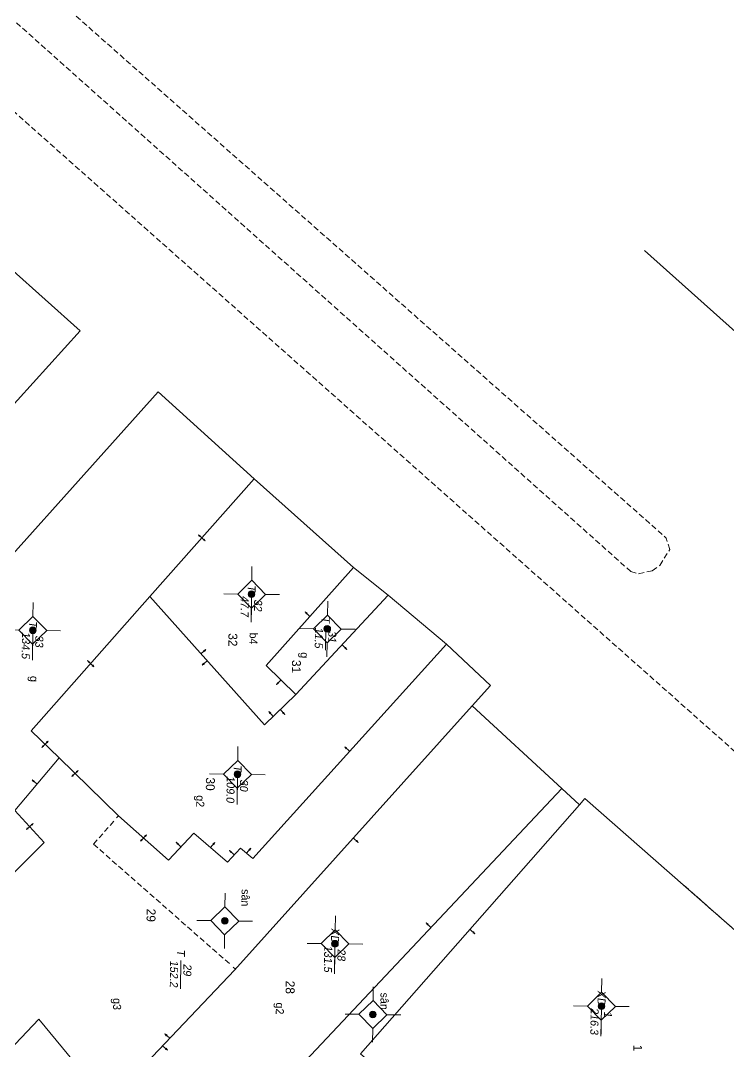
# Model space of a CAD drawing. Extents: x 601689 to 602595, y 1189742 to 1190763.
# Drawn here: x 602317.06 to 602348.84, y 1190421.44 to 1190467.73 of the extents above; entities that cross this region are included whole.
import ezdxf
from ezdxf.enums import TextEntityAlignment as Align

# ---------------------------------------------------------------- set-up
doc = ezdxf.new("R2010")
doc.units = 0
doc.header["$MEASUREMENT"] = 0
doc.linetypes.add('HIDDEN', pattern=[0.375, 0.25, -0.125])
for name, color, linetype in [('10', 250, 'Continuous'), ('11', 7, 'Continuous'), ('13', 7, 'Continuous'), ('14', 7, 'Continuous'), ('15', 7, 'Continuous'), ('16', 7, 'Continuous'), ('22', 7, 'Continuous'), ('46', 7, 'Continuous'), ('53', 7, 'Continuous')]:
    doc.layers.add(name, color=color, linetype=linetype)
doc.styles.add('TXT', font='vnshx.shx')

# ---------------------------------------------------------------- blocks, each defined once
blk = doc.blocks.new('NH3R')
at = {"layer": '16', "color": 7, "linetype": 'Continuous', "lineweight": 0}
for p, q in [((0, 0), (0.297, -0.005)), ((0.297, -0.005), (0.186, 0.031)), ((0.297, -0.005), (0.189, -0.033))]:
    blk.add_line(p, q, dxfattribs=at)
blk = doc.blocks.new('NH3')
at = {"layer": '16', "color": 7, "linetype": 'Continuous', "lineweight": 0}
for p, q in [((-0.199, -0.002), (-0.113, 0.021)), ((0.197, -0.012), (0.107, 0.015)), ((-0.199, -0.002), (0.197, -0.012)), ((-0.199, -0.002), (-0.116, -0.035)), ((0.197, -0.012), (0.104, -0.027))]:
    blk.add_line(p, q, dxfattribs=at)
blk = doc.blocks.new('*M112112112112')
at = {"layer": '13', "color": 3, "linetype": 'Continuous', "lineweight": 0}
blk.add_line((602413.716, 1190005.846), (602414.991, 1190005.846), dxfattribs=at)
at = {"layer": '13', "color": 3, "linetype": 'Continuous', "lineweight": 0, "style": 'TXT', "oblique": 7.6055}
for s, p in [('1', (602413.866, 1190006.146)), ('216.3', (602413.716, 1190005.546))]:
    blk.add_text(s, height=0.36, dxfattribs=at).set_placement(p, align=Align.MIDDLE_LEFT)
blk.add_text('XD', height=0.36, dxfattribs=at).set_placement((602413.597, 1190005.846), align=Align.MIDDLE_RIGHT)
blk = doc.blocks.new('*M117117117117')
at = {"layer": '13', "color": 3, "linetype": 'Continuous', "lineweight": 0}
blk.add_line((602411.083, 1189993.843), (602412.358, 1189993.843), dxfattribs=at)
at = {"layer": '13', "color": 3, "linetype": 'Continuous', "lineweight": 0, "style": 'TXT', "oblique": 7.6055}
for s, p in [('28', (602411.233, 1189994.143)), ('131.5', (602411.083, 1189993.543))]:
    blk.add_text(s, height=0.36, dxfattribs=at).set_placement(p, align=Align.MIDDLE_LEFT)
blk.add_text('XD', height=0.36, dxfattribs=at).set_placement((602410.964, 1189993.843), align=Align.MIDDLE_RIGHT)
blk = doc.blocks.new('*M118118118118')
at = {"layer": '13', "color": 3, "linetype": 'Continuous', "lineweight": 0}
blk.add_line((602396.949, 1189993.291), (602397.969, 1189993.291), dxfattribs=at)
at = {"layer": '13', "color": 3, "linetype": 'Continuous', "lineweight": 0, "style": 'TXT', "oblique": 7.6055}
blk.add_text('T', height=0.36, dxfattribs=at).set_placement((602396.752, 1189993.291), align=Align.MIDDLE_RIGHT)
for s, p in [('31', (602397.099, 1189993.591)), ('11.5', (602396.949, 1189992.991))]:
    blk.add_text(s, height=0.36, dxfattribs=at).set_placement(p, align=Align.MIDDLE_LEFT)
blk = doc.blocks.new('*M119119119119')
at = {"layer": '13', "color": 3, "linetype": 'Continuous', "lineweight": 0}
blk.add_line((602395.441, 1189989.87), (602396.461, 1189989.87), dxfattribs=at)
at = {"layer": '13', "color": 3, "linetype": 'Continuous', "lineweight": 0, "style": 'TXT', "oblique": 7.6055}
for s, p in [('32', (602395.591, 1189990.17)), ('47.7', (602395.441, 1189989.57))]:
    blk.add_text(s, height=0.36, dxfattribs=at).set_placement(p, align=Align.MIDDLE_LEFT)
blk.add_text('T', height=0.36, dxfattribs=at).set_placement((602395.244, 1189989.87), align=Align.MIDDLE_RIGHT)
blk = doc.blocks.new('*M121121121121')
at = {"layer": '13', "color": 3, "linetype": 'Continuous', "lineweight": 0}
blk.add_line((602403.536, 1189989.354), (602404.811, 1189989.354), dxfattribs=at)
at = {"layer": '13', "color": 3, "linetype": 'Continuous', "lineweight": 0, "style": 'TXT', "oblique": 7.6055}
for s, p in [('30', (602403.686, 1189989.654)), ('109.0', (602403.536, 1189989.054))]:
    blk.add_text(s, height=0.36, dxfattribs=at).set_placement(p, align=Align.MIDDLE_LEFT)
blk.add_text('T', height=0.36, dxfattribs=at).set_placement((602403.339, 1189989.354), align=Align.MIDDLE_RIGHT)
blk = doc.blocks.new('*M122122122122')
at = {"layer": '13', "color": 3, "linetype": 'Continuous', "lineweight": 0}
blk.add_line((602410.126, 1189988.878), (602411.401, 1189988.878), dxfattribs=at)
at = {"layer": '13', "color": 3, "linetype": 'Continuous', "lineweight": 0, "style": 'TXT', "oblique": 7.6055}
for s, p in [('29', (602410.276, 1189989.178)), ('152.2', (602410.126, 1189988.578))]:
    blk.add_text(s, height=0.36, dxfattribs=at).set_placement(p, align=Align.MIDDLE_LEFT)
blk.add_text('T', height=0.36, dxfattribs=at).set_placement((602409.929, 1189988.878), align=Align.MIDDLE_RIGHT)
blk = doc.blocks.new('*M130130130130')
at = {"layer": '13', "color": 3, "linetype": 'Continuous', "lineweight": 0}
blk.add_line((602397.202, 1189980.07), (602398.477, 1189980.07), dxfattribs=at)
at = {"layer": '13', "color": 3, "linetype": 'Continuous', "lineweight": 0, "style": 'TXT', "oblique": 7.6055}
for s, p in [('33', (602397.352, 1189980.37)), ('134.5', (602397.202, 1189979.77))]:
    blk.add_text(s, height=0.36, dxfattribs=at).set_placement(p, align=Align.MIDDLE_LEFT)
blk.add_text('T', height=0.36, dxfattribs=at).set_placement((602397.005, 1189980.07), align=Align.MIDDLE_RIGHT)
blk = doc.blocks.new('CENTRD')
at = {"layer": '11', "linetype": 'Continuous', "lineweight": 0}
h = blk.add_hatch(color=2, dxfattribs=at)
edge = h.paths.add_edge_path()
edge.add_arc((0, 0), 0.15, 0, 360)
at = {"layer": '11', "color": 2, "linetype": 'Continuous', "lineweight": 0}
for p, q in [((0, 1.25), (0, 0.625)), ((0, 0.625), (-0.625, 0)), ((0.625, 0), (0, 0.625)), ((-0.625, 0), (-1.25, 0)), ((-0.625, 0), (0, -0.625)), ((0, -0.625), (0.625, 0)), ((1.25, 0), (0.625, 0)), ((0, -0.625), (0, -1.25))]:
    blk.add_line(p, q, dxfattribs=at)
blk.add_circle((0, 0), 0.15, dxfattribs=at)

msp = doc.modelspace()

# ---------------------------------------------------------------- linework, layer by layer
at = {"layer": '10', "color": 7, "linetype": 'Continuous', "lineweight": 0}
for p, q in [((602327.551, 1190447.157), (602322.869, 1190441.86)), ((602327.551, 1190447.157), (602332.017, 1190443.165)), ((602332.017, 1190443.165), (602333.57, 1190441.924)), ((602333.57, 1190441.924), (602329.429, 1190437.47)), ((602333.57, 1190441.924), (602336.18, 1190439.728)), ((602341.362, 1190433.247), (602337.332, 1190436.962)), ((602318.789, 1190434.615), (602316.807, 1190432.263)), ((602341.362, 1190433.247), (602342.161, 1190432.515))]:
    msp.add_line(p, q, dxfattribs=at)
for points in [[(602316.59, 1190456.607), (602319.743, 1190453.794), (602307.06, 1190439.787), (602305.36, 1190441.34)], [(602311.177, 1190432.32), (602307.732, 1190437.757), (602309.549, 1190439.743), (602311.04, 1190438.392), (602312.645, 1190440.12), (602313.099, 1190439.744), (602323.236, 1190451.066), (602327.551, 1190447.157)], [(602332.017, 1190443.165), (602328.097, 1190438.769), (602329.429, 1190437.47)], [(602322.869, 1190441.86), (602317.536, 1190435.833), (602318.789, 1190434.615)], [(602322.869, 1190441.86), (602328.01, 1190436.1), (602329.429, 1190437.47)], [(602318.789, 1190434.615), (602321.464, 1190432.019), (602323.697, 1190430.019), (602324.843, 1190431.232), (602326.355, 1190429.942), (602326.934, 1190430.564), (602327.488, 1190430.107), (602336.18, 1190439.728)], [(602336.18, 1190439.728), (602338.165, 1190437.871), (602337.332, 1190436.962)], [(602337.332, 1190436.962), (602326.669, 1190425.087), (602320.997, 1190419.115)], [(602341.362, 1190433.247), (602329.61, 1190420.757), (602323.822, 1190414.395), (602323.599, 1190413.408)], [(602338.251, 1190417.848), (602338.85, 1190418.52), (602345.273, 1190412.932), (602346.188, 1190413.989), (602346.613, 1190413.653), (602349.214, 1190416.598), (602348.819, 1190416.953), (602353.918, 1190422.693), (602353.809, 1190422.775), (602342.405, 1190432.791), (602342.161, 1190432.515)], [(602316.807, 1190432.263), (602318.117, 1190430.815), (602314.447, 1190427.175)], [(602342.161, 1190432.515), (602332.328, 1190421.32), (602333.435, 1190420.374)], [(602314.567, 1190422.073), (602315.738, 1190420.637), (602317.879, 1190422.877), (602320.997, 1190419.115)]]:
    msp.add_lwpolyline(points, dxfattribs=at)
at = {"layer": '14', "color": 6, "linetype": 'HIDDEN', "lineweight": 0}
for p, q in [((602320.336, 1190430.745), (602321.261, 1190431.791)), ((602321.372, 1190431.921), (602321.464, 1190432.019)), ((602320.336, 1190430.745), (602326.492, 1190425.33)), ((602326.611, 1190425.218), (602326.709, 1190425.136))]:
    msp.add_line(p, q, dxfattribs=at)
at = {"layer": '22', "color": 7, "linetype": 'HIDDEN', "lineweight": 0}
for points in [[(602344.465, 1190442.985), (602307.24, 1190476.247), (602307.19, 1190477.047), (602307.838, 1190477.588), (602308.609, 1190477.618), (602346.057, 1190444.493)], [(602298.301, 1190473.469), (602299.504, 1190474.383), (602300.491, 1190474.859), (602301.031, 1190474.972), (602303.154, 1190475.113), (602304.464, 1190474.385), (602305.494, 1190473.651), (602357.286, 1190427.668)], [(602344.465, 1190442.985), (602344.814, 1190442.889), (602345.426, 1190443.021), (602345.77, 1190443.267), (602346.209, 1190443.98), (602346.057, 1190444.493)], [(602343.959, 1190414.07), (602345.273, 1190412.932), (602346.188, 1190413.989), (602346.613, 1190413.653), (602349.214, 1190416.598), (602348.819, 1190416.953), (602353.918, 1190422.693), (602353.809, 1190422.775), (602346.862, 1190428.88)]]:
    msp.add_lwpolyline(points, dxfattribs=at)
at = {"layer": '46', "color": 52, "linetype": 'Continuous', "lineweight": 0}
msp.add_line((602369.565, 1190435.539), (602345.073, 1190457.406), dxfattribs=at)

# ---------------------------------------------------------------- block references
at = {"layer": '11', "color": 2, "linetype": 'Continuous', "lineweight": 0, "rotation": 269.1680420500809}
for p in [(602327.435, 1190441.969), (602317.61, 1190440.35), (602330.834, 1190440.411), (602326.801, 1190433.882), (602326.23, 1190427.3), (602331.18, 1190426.271), (602343.144, 1190423.464), (602332.881, 1190423.093)]:
    msp.add_blockref('CENTRD', p, dxfattribs=at)
at = {"layer": '13', "color": 3, "linetype": 'Continuous', "lineweight": 0, "rotation": 269.1680420500809}
for name, p in [('*M119119119119', (-578790.27, 1810052.359)), ('*M130130130130', (-578790.27, 1810052.359)), ('*M118118118118', (-578790.34, 1810052.504)), ('*M121121121121', (-578790.27, 1810052.359)), ('*M117117117117', (-578790.27, 1810052.359)), ('*M122122122122', (-578792.238, 1810050.656)), ('*M112112112112', (-578790.27, 1810052.359))]:
    msp.add_blockref(name, p, dxfattribs=at)
at = {"layer": '16', "color": 7, "linetype": 'Continuous', "lineweight": 0}
for name, p, rotation in [('NH3', (602325.206, 1190444.508), 318.5102294961055), ('NH3R', (602330.057, 1190440.972), 138.2741435651128), ('NH3R', (602328.758, 1190438.119), 225.7426024161611), ('NH3', (602318.158, 1190435.225), 225.8369690374501), ('NH3R', (602317.803, 1190433.44), 139.883328263938), ('NH3', (602319.5, 1190433.926), 45.84678616118448), ('NH3', (602317.468, 1190431.543), 42.13858532832224), ('NH3R', (602324.265, 1190430.621), 137.0733231972562), ('NH3R', (602332.001, 1190431.024), 318.0748070177444), ('NH3R', (602325.595, 1190430.592), 49.52319792800784), ('NH3R', (602326.65, 1190430.258), 137.0733231972562), ('NH3R', (602335.486, 1190427.006), 136.7431654991306), ('NH3R', (602337.244, 1190426.913), 318.6998381720342), ('NH3R', (602323.767, 1190422.027), 140.6523214054936), ('NH3R', (602323.432, 1190421.682), 320.6523214054937)]:
    msp.add_blockref(name, p, dxfattribs=dict(at, rotation=rotation))
for name, p, xscale, yscale, rotation in [('NH3R', (602331.499, 1190439.691), 1.000001503065974, 1.000001503065974, 317.083139987792), ('NH3R', (602325.154, 1190439.299), 0.99999885261681, 0.99999885261681, 41.74209757588046), ('NH3', (602320.208, 1190438.846), 1.000002011872045, 1.000002011872045, 138.4913034713936), ('NH3R', (602325.439, 1190438.974), 0.9999988526168104, 0.9999988526168104, 221.7420975758805), ('NH3R', (602328.405, 1190436.484), 0.9999989208459608, 0.9999989208459608, 134.0065491940697), ('NH3R', (602328.72, 1190436.79), 0.9999989208459608, 0.9999989208459608, 314.0065491940697), ('NH3R', (602331.834, 1190434.917), 0.9999975921168416, 0.9999975921168416, 137.9052137182938), ('NH3', (602322.58, 1190431.014), 1.00000143021829, 1.00000143021829, 228.141369233498), ('NH3R', (602327.211, 1190430.34), 1.000002208004472, 1.000002208004472, 50.43381507632322)]:
    msp.add_blockref(name, p, dxfattribs=dict(at, xscale=xscale, yscale=yscale, rotation=rotation))

# ---------------------------------------------------------------- texts
at = {"layer": '15', "color": 7, "linetype": 'Continuous', "lineweight": 0, "style": 'TXT'}
for s, p in [('b4', (602327.343, 1190439.982)), ('g', (602329.633, 1190439.23)), ('g', (602317.488, 1190438.166)), ('g2', (602324.953, 1190432.674)), ('s%%169n', (602326.983, 1190428.338)), ('s%%169n', (602333.221, 1190423.693)), ('g3', (602321.218, 1190423.565)), ('g2', (602328.525, 1190423.365))]:
    msp.add_text(s, height=0.36, rotation=269.2144, dxfattribs=at).set_placement(p, align=Align.CENTER)
at = {"layer": '53', "color": 200, "linetype": 'Continuous', "lineweight": 0, "style": 'TXT'}
for s, p in [('32', (602326.392, 1190439.922)), ('31', (602329.246, 1190438.723)), ('30', (602325.383, 1190433.446)), ('29', (602322.722, 1190427.552)), ('28', (602328.969, 1190424.316)), ('1', (602344.572, 1190421.59))]:
    msp.add_text(s, height=0.4, rotation=269.2144, dxfattribs=at).set_placement(p, align=Align.CENTER)

doc.saveas('drawing.dxf')
